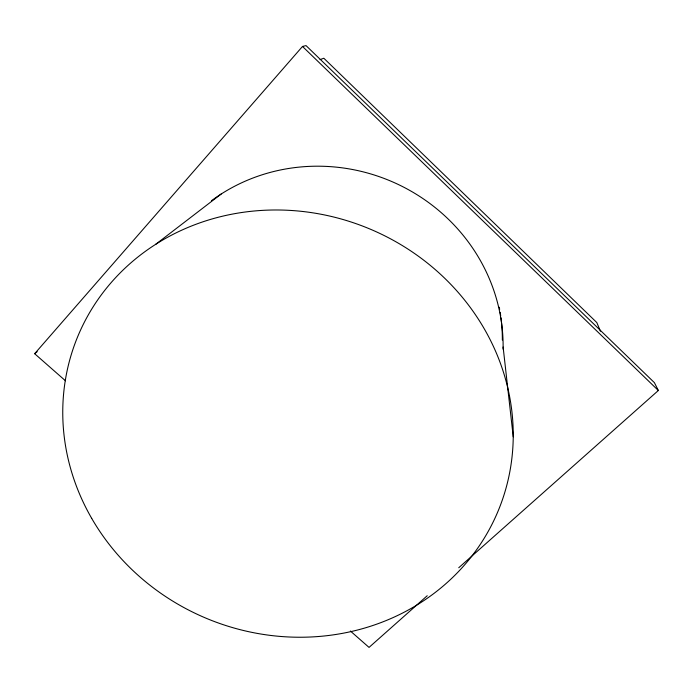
<?xml version="1.0" encoding="UTF-8"?>
<svg xmlns="http://www.w3.org/2000/svg" width="693" height="693" viewBox="0 0 693 693"><rect width="100%" height="100%" fill="white"/><g stroke="black" fill="none" stroke-linecap="round" stroke-linejoin="round"><path stroke-width="1.04" d="M65.488 380.795L34.65 353.707L302.503 46.457L306.029 45.599L654.374 382.623L658.35 390.497L458.74 567.749M427.226 595.737L369.04 647.401L350.372 631.011M34.65 353.707L37.171 351.672M155.648 244.352L221.223 193.997M320.062 59.598L323.822 58.238L596.812 322.557L600.441 331.228M302.503 46.457L658.35 390.497M503.118 347.028L513.244 436.824M211.556 200.658A180.76 172.54 23.4 0 1 402.893 186.755A180.76 172.54 23.4 0 1 503.092 349.159M499.263 307.233A177.113 169.43 23.5 0 1 499.662 309.347M500.207 312.526A177.113 169.43 23.5 0 1 500.692 315.713M500.978 317.844A177.113 169.43 23.5 0 1 502.338 340.072M91.693 518.364A227.581 211.148 22.5 0 0 481.817 542.039A227.581 211.148 22.5 0 0 290.488 210.421A227.581 211.148 22.5 0 0 91.693 518.364"/></g></svg>
